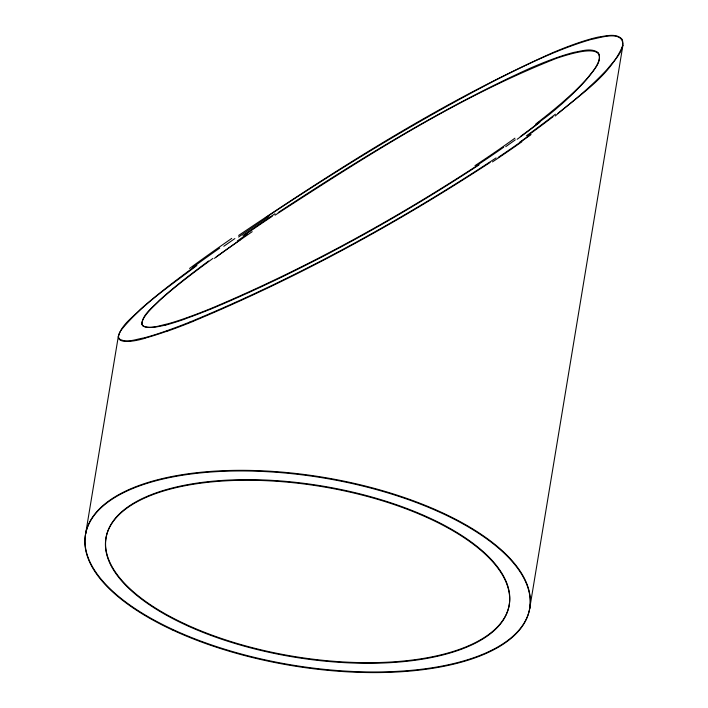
<?xml version="1.0" encoding="UTF-8"?>
<svg xmlns="http://www.w3.org/2000/svg" width="708" height="708" viewBox="0 0 708 708"><rect width="100%" height="100%" fill="white"/><g stroke="black" fill="none" stroke-linecap="round" stroke-linejoin="round"><path stroke-width="1.06" d="M196.886 265.456C170.681 285.581 142.264 304.104 121.263 329.972C109.315 346.991 137.671 340.743 144.981 338.22M529.681 608.588L622.881 45.436C623.491 29.391 599.552 38.046 591.083 39.462C558.063 49.1 527.062 64.41 496.405 79.774C416.631 120.997 340.07 168.177 265.323 217.869M85.633 533.735L118.351 336.22M622.881 45.436C610.066 76.083 579.33 94.845 555.178 116.041M557.877 113.395C575.285 99.598 592.454 85.341 607.535 68.977C613.889 60.569 625.058 51.206 622.359 39.568C616.597 32.683 606.11 36.073 598.534 37.028A146.105 23.276 -28.9 0 0 552.86 52.613C442.013 102.173 339.132 167.699 238.649 235.428M538.151 122.758C562.993 106.262 651.165 26.532 556.692 58.26C456.421 97.828 365.186 156.804 275.04 215.188M535.699 124.104C553.913 109.908 572.002 95.306 587.498 78.101C592.534 71.074 602.765 62.295 598.472 52.826C591.472 47.471 581.79 51.082 573.993 52.365A133.051 20.948 -28.8 0 0 530.549 68.021C442.066 107.997 359.283 159.38 278.217 212.515M208.577 261.004C191.718 273.5 174.947 286.191 159.406 300.325C153.061 307.502 142.361 314.042 141.857 324.441L143.078 326.016C151.167 329.282 160.097 325.361 168.15 323.76A142.06 16.514 -26.3 0 0 211.639 308.201C304.714 268.952 393.648 220.117 478.183 164.911M196.399 265.27C177.266 279.288 158.256 293.537 140.476 309.254C132.529 317.609 120.9 325.016 118.413 336.937L119.236 338.902C126.635 343.424 135.971 339.167 143.786 337.946A157.034 17.895 -26.2 0 0 189.558 322.167M212.931 258.367C205.824 264.031 94.297 342.283 165.734 325.007M515.291 139.848L505.742 146.662M530.009 134.892L519.495 142.397M223.808 246.269L234.879 238.569M237.348 240.95L247.402 233.959M496.078 157.919C399.197 221.79 296.82 277.793 189.549 322.175M479.068 164.876C393.701 220.657 303.891 270.102 209.78 309.538M490.095 162.451C396.117 223.817 297.103 277.925 193.47 321.184M514.92 138.184A464.112 80.084 -25.6 0 1 474.98 165.663M537.788 123.44A471.015 81.57 -25.6 0 1 520.274 136.617M242.959 235.578A471.342 49.932 -29.4 0 1 275.023 213.745M214.444 258.323A463.439 45.887 -29.7 0 1 252.207 231.675M189.558 268.447A511.415 50.498 -29.7 0 1 231.746 238.401M555.408 114.192A519.451 89.951 -25.7 0 1 526.398 135.839M531.062 134.52A511.256 91.89 -25.2 0 1 498.184 157.424M185.08 318.989A141.892 16.549 -26.3 0 1 165.53 325.122M209.975 309.387A141.892 16.488 -26.3 0 1 185.523 318.706M503.707 147.22A463.988 80.022 -25.6 0 1 477.042 165.353M539.921 122.183A471.599 81.075 -25.7 0 1 517.132 139.299M244.534 235.153A471.599 49.79 -29.4 0 1 272.244 216.276M216.214 256.88A463.988 46.454 -29.7 0 1 240.685 239.508M193.222 321.37A156.831 17.974 -26.2 0 1 166.247 331.592M166.805 331.238A156.831 17.85 -26.1 0 1 145.228 338.079M553.019 116.732A519.699 90.173 -25.6 0 1 527.779 135.529M521.876 141.75A511.424 91.146 -25.3 0 1 492.467 161.902M192.868 267.314A511.433 50.587 -29.7 0 1 219.728 248.066M238.561 237.012A519.699 51.79 -29.7 0 1 268.89 216.453M172.301 629.908A225.162 95.155 9.4 0 0 528.38 614.057A225.162 95.155 9.4 0 0 221.985 471.369A225.162 95.155 9.4 0 0 172.301 629.908M184.779 624.545A204.373 86.376 9.4 0 0 507.99 610.154A204.373 86.376 9.4 0 0 229.888 480.635A204.373 86.376 9.4 0 0 184.779 624.545M173.38 629.739A225.162 95.155 9.4 0 0 528.637 612.933A225.162 95.155 9.4 0 0 220.958 470.802A225.162 95.155 9.4 0 0 173.38 629.739M185.77 624.332A204.373 86.376 9.4 0 0 508.238 609.075A204.373 86.376 9.4 0 0 228.958 480.068A204.373 86.376 9.4 0 0 185.77 624.332"/></g></svg>
